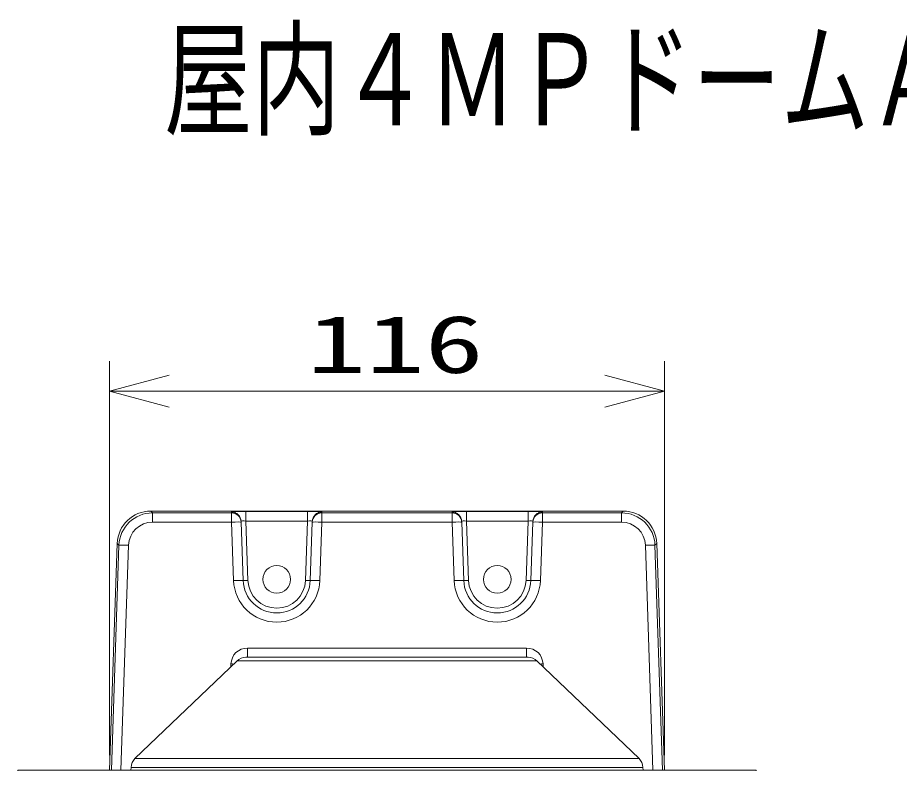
# Model space of a CAD drawing. Units: millimetres on the paper. Extents: x -63 to 65, y -59 to 59.
# Drawn here: x -41.62 to -4.84, y 27.91 to 59.3 of the extents above; entities that cross this region are included whole.
import ezdxf
from ezdxf.enums import TextEntityAlignment as Align

# ---------------------------------------------------------------- set-up
doc = ezdxf.new("R2010")
doc.units = ezdxf.units.MM
for name, color, linetype, lineweight in [('0-0_GAIKEI', 4, 'Continuous', 9), ('0-4_SUNPO', 7, 'Continuous', 9), ('0-5_0', 7, 'Continuous', 9)]:
    doc.layers.add(name, color=color, linetype=linetype, lineweight=lineweight)
doc.layers.add('0-1_MOJI1', color=7, linetype='Continuous')
doc.styles.add('ＭＳ ゴシック', font='')
doc.styles.get('ＭＳ ゴシック').set_extended_font_data('MS Gothic')

# ---------------------------------------------------------------- blocks, each defined once
blk = doc.blocks.new('_Open30')
at = {"layer": '0-5_0'}
blk.add_line((0, 0), (-1, 0), dxfattribs=at)
blk.add_lwpolyline([(-1, 0.2679), (0, 0), (-1, -0.2679)], dxfattribs=at)

msp = doc.modelspace()

# ---------------------------------------------------------------- linework, layer by layer
at = {"layer": '0-0_GAIKEI', "color": 7}
for p, q in [((-36.068, 38.723), (-16.36, 38.723)), ((-36.068, 38.723), (-16.36, 38.723)), ((-14.632, 27.914), (-14.962, 37.373)), ((-32.47, 32.478), (-36.728, 28.401)), ((-20.33, 32.627), (-32.099, 32.627)), ((-19.959, 32.478), (-15.7, 28.401)), ((-36.892, 28.035), (-36.896, 27.914)), ((-15.537, 28.035), (-15.533, 27.914)), ((-10.834, 27.914), (-41.594, 27.914))]:
    msp.add_line(p, q, dxfattribs=at)
at = {"layer": '0-0_GAIKEI'}
for p, q in [((-35.997, 38.263), (-35.997, 38.648)), ((-32.7, 38.684), (-32.698, 38.648)), ((-32.698, 38.263), (-32.698, 38.648)), ((-32.1, 38.309), (-32.1, 38.705)), ((-32.1, 38.705), (-29.529, 38.705)), ((-29.529, 38.309), (-29.529, 38.705)), ((-28.931, 38.263), (-28.931, 38.648)), ((-23.5, 38.684), (-23.498, 38.648)), ((-23.498, 38.263), (-23.498, 38.648)), ((-22.9, 38.309), (-22.9, 38.705)), ((-22.9, 38.705), (-20.329, 38.705)), ((-20.329, 38.309), (-20.329, 38.705)), ((-19.731, 38.263), (-19.731, 38.648)), ((-16.36, 38.723), (-16.432, 38.648)), ((-16.432, 38.263), (-16.432, 38.648)), ((-35.997, 38.263), (-32.698, 38.263)), ((-32.613, 35.828), (-32.698, 38.263)), ((-32.3, 38.298), (-32.299, 38.263)), ((-32.214, 35.828), (-32.299, 38.263)), ((-32.1, 38.309), (-32.014, 35.833)), ((-32.1, 38.309), (-29.529, 38.309)), ((-29.529, 38.309), (-29.615, 35.833)), ((-29.415, 35.828), (-29.33, 38.263)), ((-29.329, 38.298), (-29.33, 38.263)), ((-29.016, 35.828), (-28.931, 38.263)), ((-28.931, 38.263), (-23.498, 38.263)), ((-23.413, 35.828), (-23.498, 38.263)), ((-23.1, 38.298), (-23.099, 38.263)), ((-23.014, 35.828), (-23.099, 38.263)), ((-22.9, 38.309), (-22.814, 35.833)), ((-22.9, 38.309), (-20.329, 38.309)), ((-20.329, 38.309), (-20.415, 35.833)), ((-20.215, 35.828), (-20.13, 38.263)), ((-20.129, 38.298), (-20.13, 38.263)), ((-19.816, 35.828), (-19.731, 38.263)), ((-19.731, 38.263), (-16.432, 38.263)), ((-37.797, 27.914), (-37.467, 37.373)), ((-37.797, 27.914), (-37.467, 37.373)), ((-37.71, 27.914), (-37.394, 37.297)), ((-37.467, 37.373), (-37.394, 37.297)), ((-37.311, 27.914), (-36.994, 37.297)), ((-15.118, 27.914), (-15.435, 37.297)), ((-14.962, 37.373), (-15.035, 37.297)), ((-14.719, 27.914), (-15.035, 37.297)), ((-20.392, 33.013), (-20.392, 32.627)), ((-19.959, 32.478), (-32.47, 32.478)), ((-32.021, 32.627), (-32.019, 32.627)), ((-20.408, 32.627), (-20.41, 32.627)), ((-32.73, 32.229), (-32.725, 32.351)), ((-19.699, 32.229), (-19.704, 32.351)), ((-36.728, 28.401), (-15.7, 28.401)), ((-36.892, 28.035), (-15.537, 28.035))]:
    msp.add_line(p, q, dxfattribs=at)
for points in [[(-36.068, 38.723), (-35.997, 38.648), (-32.698, 38.648)], [(-28.929, 38.684), (-28.931, 38.648), (-23.498, 38.648)], [(-19.729, 38.684), (-19.731, 38.648), (-16.432, 38.648)], [(-20.392, 33.013), (-32.037, 33.013), (-32.037, 32.627)]]:
    msp.add_lwpolyline(points, dxfattribs=at)
for centre in [(-30.814, 35.877), (-21.614, 35.877)]:
    msp.add_circle(centre, 0.575, dxfattribs=at)
for centre, radius, start, end in [((-36.069, 37.324), 1.399, 90, 178.0119), ((-36.069, 37.324), 1.399, 90, 178.0063), ((-35.996, 37.25), 1.399, 90, 178.0732), ((-16.433, 37.25), 1.399, 1.9268, 90), ((-35.996, 37.265), 0.998, 90, 178.1356), ((-16.433, 37.265), 0.998, 1.8644, 90), ((-30.814, 35.891), 1.8, 182, 358), ((-30.814, 35.877), 1.4, 182, 358), ((-30.814, 35.875), 1.2, 182, 358), ((-21.614, 35.891), 1.8, 182, 358), ((-21.614, 35.877), 1.4, 182, 358), ((-21.614, 35.875), 1.2, 182, 358), ((-32.037, 32.324), 0.689, 90, 177.7543), ((-20.392, 32.324), 0.689, 2.2457, 90)]:
    msp.add_arc(centre, radius, start, end, dxfattribs=at)
at = {"layer": '0-0_GAIKEI', "color": 7}
for centre, radius, start, end in [((-16.36, 37.324), 1.399, 1.9881, 90), ((-16.36, 37.324), 1.399, 1.9937, 90), ((-32.099, 32.09), 0.537, 90, 133.7546), ((-20.33, 32.09), 0.537, 46.2454, 90), ((-36.361, 28.017), 0.531, 133.7546, 178), ((-16.068, 28.017), 0.531, 2, 46.2454), ((-41.594, 27.814), 0.1, 90, 106.4504), ((-10.834, 27.814), 0.1, 73.5496, 90)]:
    msp.add_arc(centre, radius, start, end, dxfattribs=at)
at = {"layer": '0-0_GAIKEI'}
for centre, major_axis, ratio, start_param, end_param in [((-32.099, 38.684), (0.6, 0), 0.034911, 1.572322, 3.142814), ((-32.7, 38.284), (0.4, 0.014), 0.99939, 6.283185, 7.819096), ((-32.698, 38.249), (0.4, 0.014), 0.99939, 6.283185, 7.819096), ((-29.53, 38.684), (0.6, 0), 0.034911, 6.281964, 7.852456), ((-28.931, 38.249), (-0.4, 0.014), 0.99939, 4.747274, 6.283185), ((-28.929, 38.284), (-0.4, 0.014), 0.99939, 4.747274, 6.283185), ((-22.899, 38.684), (0.6, 0), 0.034911, 1.572322, 3.142814), ((-23.5, 38.284), (0.4, 0.014), 0.99939, 6.283185, 7.819096), ((-23.498, 38.249), (0.4, 0.014), 0.99939, 6.283185, 7.819096), ((-20.33, 38.684), (0.6, 0), 0.034911, 6.281964, 7.852456), ((-19.731, 38.249), (-0.4, 0.014), 0.99939, 4.747274, 6.283185), ((-19.729, 38.284), (-0.4, 0.014), 0.99939, 4.747274, 6.283185), ((-32.698, 38.249), (0.4, 0.014), 0.034878, 6.283185, 7.852764), ((-32.099, 38.284), (0.201, -0.014), 0.120956, 1.583966, 3.154458), ((-29.53, 38.284), (0.201, 0.014), 0.120956, 6.27032, 7.840813), ((-28.931, 38.249), (-0.4, 0.014), 0.034878, 4.713607, 6.283185), ((-23.498, 38.249), (0.4, 0.014), 0.034878, 6.283185, 7.852764), ((-22.899, 38.284), (0.201, -0.014), 0.120956, 1.583966, 3.154458), ((-20.33, 38.284), (0.201, 0.014), 0.120956, 6.27032, 7.840813), ((-19.731, 38.249), (-0.4, 0.014), 0.034878, 4.713607, 6.283185), ((-36.994, 37.283), (0.4, -0.013), 0.03488, 1.571973, 3.106686), ((-15.435, 37.283), (-0.4, -0.013), 0.03488, 3.176499, 4.711213), ((-32.613, 35.814), (0.4, 0.014), 0.034878, 6.283185, 7.852764), ((-32.014, 35.835), (0.2, 0.007), 0.008721, 3.141593, 4.712084), ((-29.615, 35.835), (-0.2, 0.007), 0.008721, 1.571101, 3.141593), ((-29.016, 35.814), (-0.4, 0.014), 0.034878, 4.713607, 6.283185), ((-23.413, 35.814), (0.4, 0.014), 0.034878, 6.283185, 7.852764), ((-22.814, 35.835), (0.2, 0.007), 0.008721, 3.141593, 4.712084), ((-20.415, 35.835), (-0.2, 0.007), 0.008721, 1.571101, 3.141593), ((-19.816, 35.814), (-0.4, 0.014), 0.034878, 4.713607, 6.283185), ((-32.725, 32.365), (-0.4, 0.016), 0.034873, 1.572164, 1.87341), ((-19.704, 32.365), (0.4, 0.016), 0.034873, 4.409775, 4.711021)]:
    msp.add_ellipse(centre, major_axis=major_axis, ratio=ratio, start_param=start_param, end_param=end_param, dxfattribs=at)
at = {"layer": '0-4_SUNPO'}
for p, q in [((-37.797, 28.539), (-37.797, 44.973)), ((-14.632, 28.539), (-14.632, 44.973)), ((-35.297, 43.723), (-17.132, 43.723))]:
    msp.add_line(p, q, dxfattribs=at)

# ---------------------------------------------------------------- block references
at = {"layer": '0-4_SUNPO', "xscale": 2.5, "yscale": 2.5, "rotation": 180}
msp.add_blockref('_Open30', (-37.797, 43.723), dxfattribs=at)
at = {"layer": '0-4_SUNPO', "xscale": 2.5, "yscale": 2.5}
msp.add_blockref('_Open30', (-14.632, 43.723), dxfattribs=at)

# ---------------------------------------------------------------- texts
at = {"layer": '0-1_MOJI1', "style": 'ＭＳ ゴシック', "width": 0.7}
msp.add_text('屋内４ＭＰドームＡＩカメラ：ＩＲＬＥＤ（壁取付金具付）', height=3.849, dxfattribs=at).set_placement((-35.513, 53.651), align=Align.BOTTOM_LEFT)
at = {"layer": '0-4_SUNPO', "style": 'ＭＳ ゴシック', "width": 1.5}
msp.add_text('116', height=2.405, dxfattribs=at).set_placement((-29.548, 43.761), align=Align.BOTTOM_LEFT)

doc.saveas('drawing.dxf')
